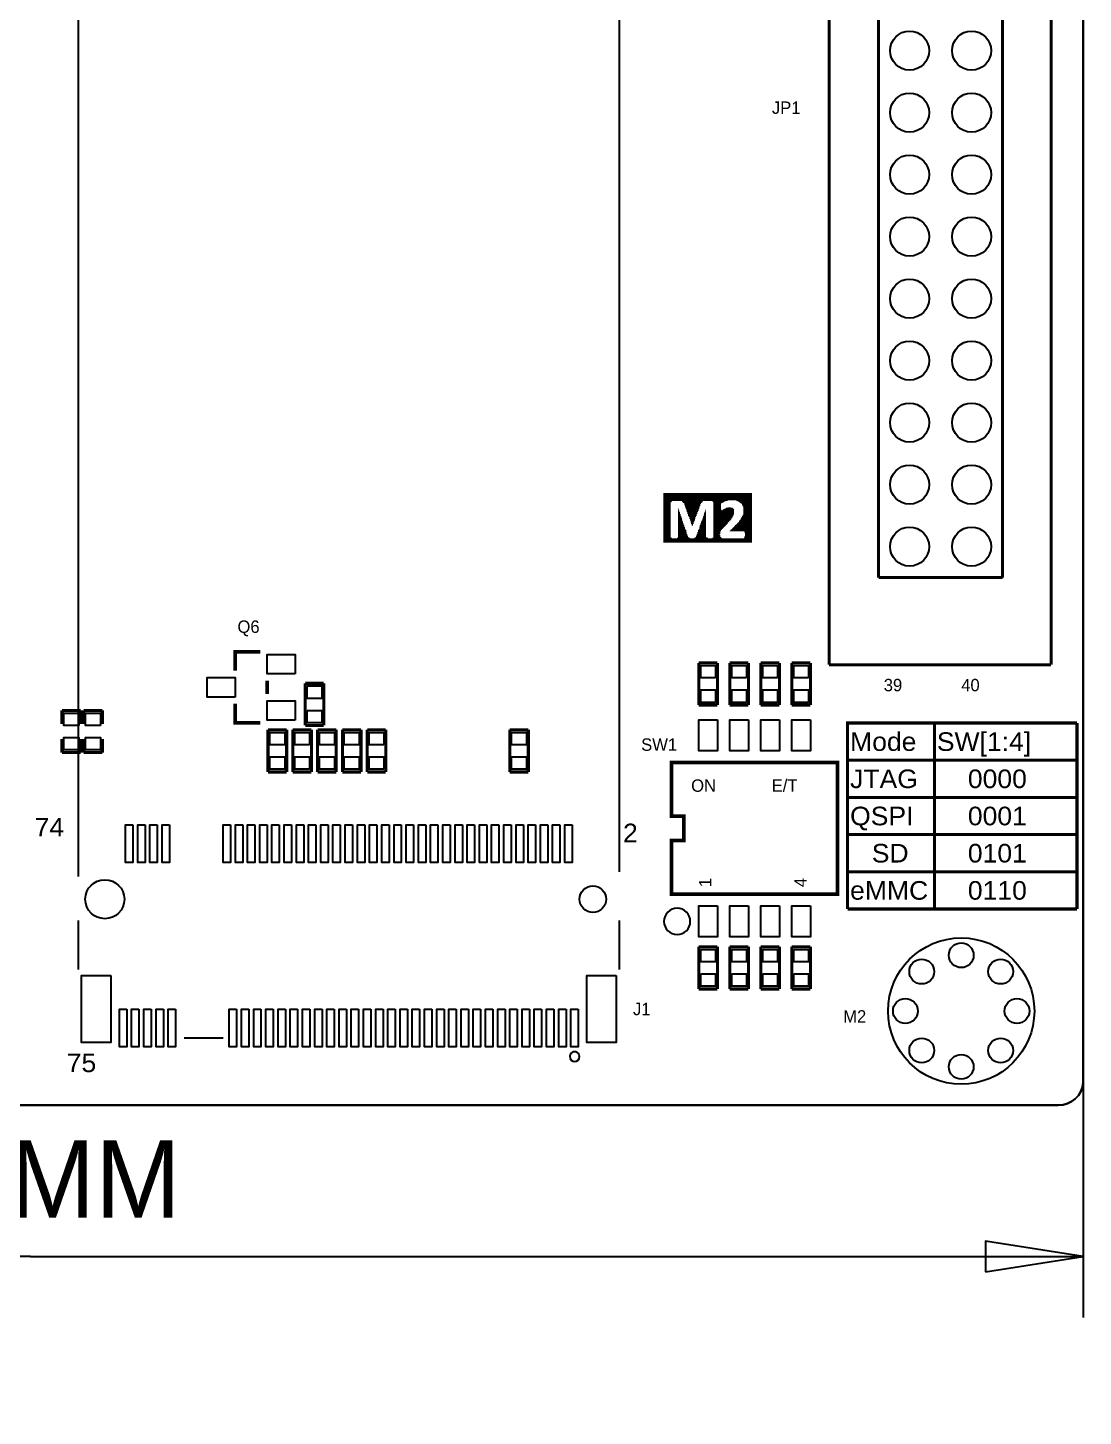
# Model space of a CAD drawing. Extents: x -41 to 160, y -9 to 129.
# Drawn here: x 116.9 to 160.2, y -9.4 to 47.5 of the extents above; entities that cross this region are included whole.
import ezdxf
from ezdxf.enums import TextEntityAlignment as Align

# ---------------------------------------------------------------- set-up
doc = ezdxf.new("R2010")
doc.units = 0
for name, color, linetype in [('BG_DIMENSION', 7, 'CONTINUOUS'), ('BG_OUTLINE', 7, 'CONTINUOUS'), ('BG_SILKSCREEN_TOP', 7, 'CONTINUOUS'), ('MA_PEN3', 7, 'CONTINUOUS'), ('PG_SILKSCREEN_TOP', 2, 'CONTINUOUS'), ('PIN_TOP', 1, 'CONTINUOUS'), ('RD_SILKSCREEN_TOP', 40, 'CONTINUOUS')]:
    doc.layers.add(name, color=color, linetype=linetype)

msp = doc.modelspace()

# ---------------------------------------------------------------- linework, layer by layer
at = {"layer": 'BG_DIMENSION'}
for points in [[(160.149845, 55.052138), (160.149845, -5.304155)], [(156.149853, -3.429152), (160.149845, -2.80416), (156.149853, -2.179168), (156.149853, -3.429152)], [(117.01526, -2.80416), (71.799933, -2.80416)], [(117.01526, -2.80416), (160.149845, -2.80416)]]:
    msp.add_lwpolyline(points, dxfattribs=at)
at = {"layer": 'BG_OUTLINE'}
for points in [[(-6.475933, 111.800081), (159.221475, 111.800081, -0.401142), (160.149769, 110.776055), (160.149896, 4.328211, -0.401142), (159.125869, 3.399917), (71.799933, 3.399917), (71.799933, -8.841105), (71.290942, -9.350096), (51.100101, -9.350096)], [(159.125869, 3.399917, 0.401142), (160.149896, 4.328211)]]:
    msp.add_lwpolyline(points, format="xyb", dxfattribs=at)
for points in [[(160.149896, 4.328211), (160.149769, 110.776055)], [(71.799933, 3.399917), (159.125869, 3.399917)]]:
    msp.add_lwpolyline(points, dxfattribs=at)
at = {"layer": 'BG_SILKSCREEN_TOP', "const_width": 0.127}
for points in [[(159.893, 19.05), (150.495, 19.05), (150.495, 11.43)], [(154.051, 19.05), (154.051, 11.43)], [(159.893, 11.43), (159.893, 19.05)], [(150.495, 17.526), (159.893, 17.526)], [(150.495, 16.002), (159.893, 16.002)], [(150.495, 14.478), (159.893, 14.478)], [(150.495, 12.954), (159.893, 12.954)], [(150.495, 11.43), (159.893, 11.43)]]:
    msp.add_lwpolyline(points, dxfattribs=at)
at = {"layer": 'MA_PEN3', "const_width": 0.0254}
for points in [[(142.94104, 28.46324), (146.57324, 28.46324)], [(142.94104, 28.43784), (146.57324, 28.43784)], [(142.94104, 28.41244), (146.57324, 28.41244)], [(142.94104, 28.38704), (146.57324, 28.38704)], [(142.94104, 28.36164), (146.57324, 28.36164)], [(142.94104, 28.33624), (146.57324, 28.33624)], [(142.94104, 28.31084), (146.57324, 28.31084)], [(142.94104, 28.28544), (146.57324, 28.28544)], [(142.94104, 28.26004), (146.57324, 28.26004)], [(142.94104, 28.23464), (146.57324, 28.23464)], [(142.94104, 28.20924), (146.57324, 28.20924)], [(142.94104, 28.18384), (146.57324, 28.18384)], [(142.94104, 28.15844), (145.58264, 28.15844)], [(142.94104, 28.13304), (143.29664, 28.13304)], [(142.94104, 28.10764), (143.27124, 28.10764)], [(142.94104, 28.08224), (143.24584, 28.08224)], [(142.94104, 28.05684), (143.24584, 28.05684)], [(142.94104, 28.03144), (143.24584, 28.03144)], [(142.94104, 28.00604), (143.24584, 28.00604)], [(142.94104, 27.98064), (143.24584, 27.98064)], [(142.94104, 27.95524), (143.24584, 27.95524)], [(142.94104, 27.92984), (143.24584, 27.92984)], [(142.94104, 27.90444), (143.24584, 27.90444)], [(142.94104, 27.87904), (143.24584, 27.87904)], [(143.70304, 28.13304), (144.56664, 28.13304)], [(143.72844, 28.10764), (144.54124, 28.10764)], [(143.75384, 28.08224), (144.51584, 28.08224)], [(143.77924, 28.05684), (144.49044, 28.05684)], [(143.80464, 28.03144), (144.49044, 28.03144)], [(143.80464, 28.00604), (144.46504, 28.00604)], [(143.80464, 27.98064), (144.46504, 27.98064)], [(143.83004, 27.95524), (144.46504, 27.95524)], [(143.83004, 27.92984), (144.43964, 27.92984)], [(143.83004, 27.90444), (144.43964, 27.90444)], [(143.85544, 27.87904), (144.41424, 27.87904)], [(144.94764, 28.13304), (145.48104, 28.13304)], [(144.97304, 28.10764), (145.43024, 28.10764)], [(144.99844, 28.08224), (145.37944, 28.08224)], [(144.99844, 28.05684), (145.32864, 28.05684)], [(144.99844, 28.03144), (145.30324, 28.03144)], [(144.99844, 28.00604), (145.30324, 28.00604)], [(144.99844, 27.98064), (145.30324, 27.98064)], [(144.99844, 27.95524), (145.30324, 27.95524)], [(144.99844, 27.92984), (145.30324, 27.92984)], [(144.99844, 27.90444), (145.30324, 27.90444)], [(144.99844, 27.87904), (145.30324, 27.87904)], [(145.58264, 27.87904), (145.70964, 27.87904)], [(145.93824, 28.15844), (146.57324, 28.15844)], [(145.98904, 28.13304), (146.57324, 28.13304)], [(146.03984, 28.10764), (146.57324, 28.10764)], [(146.09064, 28.08224), (146.57324, 28.08224)], [(146.11604, 28.05684), (146.57324, 28.05684)], [(146.14144, 28.03144), (146.57324, 28.03144)], [(146.16684, 28.00604), (146.57324, 28.00604)], [(146.16684, 27.98064), (146.57324, 27.98064)], [(146.19224, 27.95524), (146.57324, 27.95524)], [(146.19224, 27.92984), (146.57324, 27.92984)], [(146.21764, 27.90444), (146.57324, 27.90444)], [(146.21764, 27.87904), (146.57324, 27.87904)], [(142.94104, 27.85364), (143.24584, 27.85364)], [(142.94104, 27.82824), (143.24584, 27.82824)], [(142.94104, 27.80284), (143.24584, 27.80284)], [(142.94104, 27.77744), (143.24584, 27.77744)], [(142.94104, 27.75204), (143.24584, 27.75204)], [(142.94104, 27.72664), (143.24584, 27.72664)], [(142.94104, 27.70124), (143.24584, 27.70124)], [(142.94104, 27.67584), (143.24584, 27.67584)], [(142.94104, 27.65044), (143.24584, 27.65044)], [(142.94104, 27.62504), (143.24584, 27.62504)], [(142.94104, 27.59964), (143.24584, 27.59964)], [(142.94104, 27.57424), (143.24584, 27.57424)], [(142.94104, 27.54884), (143.24584, 27.54884)], [(142.94104, 27.52344), (143.24584, 27.52344)], [(142.94104, 27.49804), (143.24584, 27.49804)], [(142.94104, 27.47264), (143.24584, 27.47264)], [(142.94104, 27.44724), (143.24584, 27.44724)], [(142.94104, 27.42184), (143.24584, 27.42184)], [(142.94104, 27.39644), (143.24584, 27.39644)], [(142.94104, 27.37104), (143.24584, 27.37104)], [(142.94104, 27.34564), (143.24584, 27.34564)], [(142.94104, 27.32024), (143.24584, 27.32024)], [(142.94104, 27.29484), (143.24584, 27.29484)], [(143.55064, 27.82824), (143.57604, 27.82824)], [(143.55064, 27.80284), (143.57604, 27.80284)], [(143.55064, 27.77744), (143.57604, 27.77744)], [(143.55064, 27.75204), (143.60144, 27.75204)], [(143.55064, 27.72664), (143.60144, 27.72664)], [(143.55064, 27.70124), (143.60144, 27.70124)], [(143.55064, 27.67584), (143.62684, 27.67584)], [(143.55064, 27.65044), (143.62684, 27.65044)], [(143.55064, 27.62504), (143.62684, 27.62504)], [(143.55064, 27.59964), (143.65224, 27.59964)], [(143.55064, 27.57424), (143.65224, 27.57424)], [(143.55064, 27.54884), (143.65224, 27.54884)], [(143.55064, 27.52344), (143.67764, 27.52344)], [(143.55064, 27.49804), (143.67764, 27.49804)], [(143.55064, 27.47264), (143.67764, 27.47264)], [(143.55064, 27.44724), (143.70304, 27.44724)], [(143.55064, 27.42184), (143.70304, 27.42184)], [(143.55064, 27.39644), (143.70304, 27.39644)], [(143.55064, 27.37104), (143.72844, 27.37104)], [(143.55064, 27.34564), (143.72844, 27.34564)], [(143.55064, 27.32024), (143.72844, 27.32024)], [(143.55064, 27.29484), (143.75384, 27.29484)], [(143.85544, 27.85364), (144.41424, 27.85364)], [(143.85544, 27.82824), (144.41424, 27.82824)], [(143.88084, 27.80284), (144.38884, 27.80284)], [(143.88084, 27.77744), (144.38884, 27.77744)], [(143.90624, 27.75204), (144.38884, 27.75204)], [(143.90624, 27.72664), (144.36344, 27.72664)], [(143.90624, 27.70124), (144.36344, 27.70124)], [(143.93164, 27.67584), (144.33804, 27.67584)], [(143.93164, 27.65044), (144.33804, 27.65044)], [(143.93164, 27.62504), (144.33804, 27.62504)], [(143.95704, 27.59964), (144.31264, 27.59964)], [(143.95704, 27.57424), (144.31264, 27.57424)], [(143.95704, 27.54884), (144.31264, 27.54884)], [(143.98244, 27.52344), (144.28724, 27.52344)], [(143.98244, 27.49804), (144.28724, 27.49804)], [(144.00784, 27.47264), (144.26184, 27.47264)], [(144.00784, 27.44724), (144.26184, 27.44724)], [(144.00784, 27.42184), (144.26184, 27.42184)], [(144.03324, 27.39644), (144.23644, 27.39644)], [(144.03324, 27.37104), (144.23644, 27.37104)], [(144.03324, 27.34564), (144.23644, 27.34564)], [(144.05864, 27.32024), (144.21104, 27.32024)], [(144.05864, 27.29484), (144.21104, 27.29484)], [(144.49044, 27.29484), (144.69364, 27.29484)], [(144.51584, 27.34564), (144.69364, 27.34564)], [(144.51584, 27.32024), (144.69364, 27.32024)], [(144.54124, 27.42184), (144.69364, 27.42184)], [(144.54124, 27.39644), (144.69364, 27.39644)], [(144.54124, 27.37104), (144.69364, 27.37104)], [(144.56664, 27.49804), (144.69364, 27.49804)], [(144.56664, 27.47264), (144.69364, 27.47264)], [(144.56664, 27.44724), (144.69364, 27.44724)], [(144.59204, 27.57424), (144.69364, 27.57424)], [(144.59204, 27.54884), (144.69364, 27.54884)], [(144.59204, 27.52344), (144.69364, 27.52344)], [(144.61744, 27.65044), (144.69364, 27.65044)], [(144.61744, 27.62504), (144.69364, 27.62504)], [(144.61744, 27.59964), (144.69364, 27.59964)], [(144.64284, 27.70124), (144.69364, 27.70124)], [(144.64284, 27.67584), (144.69364, 27.67584)], [(144.66824, 27.77744), (144.69364, 27.77744)], [(144.66824, 27.75204), (144.69364, 27.75204)], [(144.66824, 27.72664), (144.69364, 27.72664)], [(144.99844, 27.85364), (145.30324, 27.85364)], [(144.99844, 27.82824), (145.30324, 27.82824)], [(144.99844, 27.80284), (145.30324, 27.80284)], [(144.99844, 27.77744), (145.32864, 27.77744)], [(144.99844, 27.75204), (145.83664, 27.75204)], [(144.99844, 27.72664), (145.83664, 27.72664)], [(144.99844, 27.70124), (145.83664, 27.70124)], [(144.99844, 27.67584), (145.83664, 27.67584)], [(144.99844, 27.65044), (145.83664, 27.65044)], [(144.99844, 27.62504), (145.83664, 27.62504)], [(144.99844, 27.59964), (145.83664, 27.59964)], [(144.99844, 27.57424), (145.81124, 27.57424)], [(144.99844, 27.54884), (145.81124, 27.54884)], [(144.99844, 27.52344), (145.81124, 27.52344)], [(144.99844, 27.49804), (145.78584, 27.49804)], [(144.99844, 27.47264), (145.78584, 27.47264)], [(144.99844, 27.44724), (145.76044, 27.44724)], [(144.99844, 27.42184), (145.73504, 27.42184)], [(144.99844, 27.39644), (145.73504, 27.39644)], [(144.99844, 27.37104), (145.70964, 27.37104)], [(144.99844, 27.34564), (145.68424, 27.34564)], [(144.99844, 27.32024), (145.65884, 27.32024)], [(144.99844, 27.29484), (145.63344, 27.29484)], [(145.37944, 27.77744), (145.83664, 27.77744)], [(145.40484, 27.80284), (145.83664, 27.80284)], [(145.45564, 27.82824), (145.81124, 27.82824)], [(145.50644, 27.85364), (145.78584, 27.85364)], [(146.03984, 27.32024), (146.57324, 27.32024)], [(146.03984, 27.29484), (146.57324, 27.29484)], [(146.06524, 27.34564), (146.57324, 27.34564)], [(146.09064, 27.37104), (146.57324, 27.37104)], [(146.11604, 27.42184), (146.57324, 27.42184)], [(146.11604, 27.39644), (146.57324, 27.39644)], [(146.14144, 27.47264), (146.57324, 27.47264)], [(146.14144, 27.44724), (146.57324, 27.44724)], [(146.16684, 27.52344), (146.57324, 27.52344)], [(146.16684, 27.49804), (146.57324, 27.49804)], [(146.19224, 27.57424), (146.57324, 27.57424)], [(146.19224, 27.54884), (146.57324, 27.54884)], [(146.21764, 27.85364), (146.57324, 27.85364)], [(146.21764, 27.82824), (146.57324, 27.82824)], [(146.21764, 27.80284), (146.57324, 27.80284)], [(146.21764, 27.77744), (146.57324, 27.77744)], [(146.21764, 27.75204), (146.57324, 27.75204)], [(146.21764, 27.72664), (146.57324, 27.72664)], [(146.21764, 27.70124), (146.57324, 27.70124)], [(146.21764, 27.67584), (146.57324, 27.67584)], [(146.21764, 27.65044), (146.57324, 27.65044)], [(146.21764, 27.62504), (146.57324, 27.62504)], [(146.21764, 27.59964), (146.57324, 27.59964)], [(142.94104, 27.26944), (143.24584, 27.26944)], [(142.94104, 27.24404), (143.24584, 27.24404)], [(142.94104, 27.21864), (143.24584, 27.21864)], [(142.94104, 27.19324), (143.24584, 27.19324)], [(142.94104, 27.16784), (143.24584, 27.16784)], [(142.94104, 27.14244), (143.24584, 27.14244)], [(142.94104, 27.11704), (143.24584, 27.11704)], [(142.94104, 27.09164), (143.24584, 27.09164)], [(142.94104, 27.06624), (143.24584, 27.06624)], [(142.94104, 27.04084), (143.24584, 27.04084)], [(142.94104, 27.01544), (143.24584, 27.01544)], [(142.94104, 26.99004), (143.24584, 26.99004)], [(142.94104, 26.96464), (143.24584, 26.96464)], [(142.94104, 26.93924), (143.24584, 26.93924)], [(142.94104, 26.91384), (143.24584, 26.91384)], [(142.94104, 26.88844), (143.24584, 26.88844)], [(142.94104, 26.86304), (143.24584, 26.86304)], [(142.94104, 26.83764), (143.24584, 26.83764)], [(142.94104, 26.81224), (143.24584, 26.81224)], [(142.94104, 26.78684), (143.24584, 26.78684)], [(142.94104, 26.76144), (143.24584, 26.76144)], [(142.94104, 26.73604), (143.24584, 26.73604)], [(143.55064, 27.26944), (143.75384, 27.26944)], [(143.55064, 27.24404), (143.75384, 27.24404)], [(143.55064, 27.21864), (143.77924, 27.21864)], [(143.55064, 27.19324), (143.77924, 27.19324)], [(143.55064, 27.16784), (143.77924, 27.16784)], [(143.55064, 27.14244), (143.80464, 27.14244)], [(143.55064, 27.11704), (143.80464, 27.11704)], [(143.55064, 27.09164), (143.80464, 27.09164)], [(143.55064, 27.06624), (143.83004, 27.06624)], [(143.55064, 27.04084), (143.83004, 27.04084)], [(143.55064, 27.01544), (143.83004, 27.01544)], [(143.55064, 26.99004), (143.85544, 26.99004)], [(143.55064, 26.96464), (143.85544, 26.96464)], [(143.55064, 26.93924), (143.88084, 26.93924)], [(143.55064, 26.91384), (143.88084, 26.91384)], [(143.55064, 26.88844), (143.88084, 26.88844)], [(143.55064, 26.86304), (143.90624, 26.86304)], [(143.55064, 26.83764), (143.90624, 26.83764)], [(143.55064, 26.81224), (143.90624, 26.81224)], [(143.55064, 26.78684), (143.93164, 26.78684)], [(143.55064, 26.76144), (143.93164, 26.76144)], [(143.55064, 26.73604), (143.93164, 26.73604)], [(144.05864, 27.26944), (144.18564, 27.26944)], [(144.08404, 27.24404), (144.18564, 27.24404)], [(144.08404, 27.21864), (144.18564, 27.21864)], [(144.10944, 27.19324), (144.16024, 27.19324)], [(144.10944, 27.16784), (144.16024, 27.16784)], [(144.10944, 27.14244), (144.16024, 27.14244)], [(144.31264, 26.78684), (144.69364, 26.78684)], [(144.31264, 26.76144), (144.69364, 26.76144)], [(144.31264, 26.73604), (144.69364, 26.73604)], [(144.33804, 26.86304), (144.69364, 26.86304)], [(144.33804, 26.83764), (144.69364, 26.83764)], [(144.33804, 26.81224), (144.69364, 26.81224)], [(144.36344, 26.93924), (144.69364, 26.93924)], [(144.36344, 26.91384), (144.69364, 26.91384)], [(144.36344, 26.88844), (144.69364, 26.88844)], [(144.38884, 26.99004), (144.69364, 26.99004)], [(144.38884, 26.96464), (144.69364, 26.96464)], [(144.41424, 27.06624), (144.69364, 27.06624)], [(144.41424, 27.04084), (144.69364, 27.04084)], [(144.41424, 27.01544), (144.69364, 27.01544)], [(144.43964, 27.14244), (144.69364, 27.14244)], [(144.43964, 27.11704), (144.69364, 27.11704)], [(144.43964, 27.09164), (144.69364, 27.09164)], [(144.46504, 27.21864), (144.69364, 27.21864)], [(144.46504, 27.19324), (144.69364, 27.19324)], [(144.46504, 27.16784), (144.69364, 27.16784)], [(144.49044, 27.26944), (144.69364, 27.26944)], [(144.49044, 27.24404), (144.69364, 27.24404)], [(144.99844, 27.26944), (145.60804, 27.26944)], [(144.99844, 27.24404), (145.58264, 27.24404)], [(144.99844, 27.21864), (145.58264, 27.21864)], [(144.99844, 27.19324), (145.55724, 27.19324)], [(144.99844, 27.16784), (145.53184, 27.16784)], [(144.99844, 27.14244), (145.50644, 27.14244)], [(144.99844, 27.11704), (145.48104, 27.11704)], [(144.99844, 27.09164), (145.45564, 27.09164)], [(144.99844, 27.06624), (145.43024, 27.06624)], [(144.99844, 27.04084), (145.40484, 27.04084)], [(144.99844, 27.01544), (145.37944, 27.01544)], [(144.99844, 26.99004), (145.35404, 26.99004)], [(144.99844, 26.96464), (145.32864, 26.96464)], [(144.99844, 26.93924), (145.30324, 26.93924)], [(144.99844, 26.91384), (145.30324, 26.91384)], [(144.99844, 26.88844), (145.27784, 26.88844)], [(144.99844, 26.86304), (145.27784, 26.86304)], [(144.99844, 26.83764), (145.27784, 26.83764)], [(144.99844, 26.81224), (145.27784, 26.81224)], [(144.99844, 26.78684), (145.25244, 26.78684)], [(144.99844, 26.76144), (145.25244, 26.76144)], [(144.99844, 26.73604), (145.27784, 26.73604)], [(145.65884, 26.91384), (146.57324, 26.91384)], [(145.68424, 26.93924), (146.57324, 26.93924)], [(145.70964, 26.96464), (146.57324, 26.96464)], [(145.73504, 26.99004), (146.57324, 26.99004)], [(145.76044, 27.01544), (146.57324, 27.01544)], [(145.78584, 27.04084), (146.57324, 27.04084)], [(145.81124, 27.06624), (146.57324, 27.06624)], [(145.83664, 27.09164), (146.57324, 27.09164)], [(145.86204, 27.11704), (146.57324, 27.11704)], [(145.88744, 27.14244), (146.57324, 27.14244)], [(145.91284, 27.16784), (146.57324, 27.16784)], [(145.93824, 27.19324), (146.57324, 27.19324)], [(145.96364, 27.21864), (146.57324, 27.21864)], [(145.98904, 27.24404), (146.57324, 27.24404)], [(146.01444, 27.26944), (146.57324, 27.26944)], [(146.26844, 26.88844), (146.57324, 26.88844)], [(146.26844, 26.86304), (146.57324, 26.86304)], [(146.29384, 26.83764), (146.57324, 26.83764)], [(146.29384, 26.81224), (146.57324, 26.81224)], [(146.29384, 26.78684), (146.57324, 26.78684)], [(146.29384, 26.76144), (146.57324, 26.76144)], [(146.29384, 26.73604), (146.57324, 26.73604)], [(142.94104, 26.71064), (143.24584, 26.71064)], [(142.94104, 26.68524), (143.24584, 26.68524)], [(142.94104, 26.65984), (143.24584, 26.65984)], [(142.94104, 26.63444), (143.29664, 26.63444)], [(142.94104, 26.60904), (146.57324, 26.60904)], [(142.94104, 26.58364), (146.57324, 26.58364)], [(142.94104, 26.55824), (146.57324, 26.55824)], [(142.94104, 26.53284), (146.57324, 26.53284)], [(142.94104, 26.50744), (146.57324, 26.50744)], [(142.94104, 26.48204), (146.57324, 26.48204)], [(142.94104, 26.45664), (146.57324, 26.45664)], [(143.49984, 26.63444), (144.03324, 26.63444)], [(143.55064, 26.71064), (143.95704, 26.71064)], [(143.55064, 26.68524), (143.95704, 26.68524)], [(143.55064, 26.65984), (143.98244, 26.65984)], [(144.21104, 26.63444), (144.76984, 26.63444)], [(144.26184, 26.65984), (144.71904, 26.65984)], [(144.28724, 26.71064), (144.69364, 26.71064)], [(144.28724, 26.68524), (144.69364, 26.68524)], [(144.94764, 26.63444), (145.35404, 26.63444)], [(144.99844, 26.71064), (145.27784, 26.71064)], [(144.99844, 26.68524), (145.27784, 26.68524)], [(144.99844, 26.65984), (145.30324, 26.65984)], [(146.24304, 26.63444), (146.57324, 26.63444)], [(146.26844, 26.68524), (146.57324, 26.68524)], [(146.26844, 26.65984), (146.57324, 26.65984)], [(146.29384, 26.71064), (146.57324, 26.71064)]]:
    msp.add_lwpolyline(points, dxfattribs=at)
at = {"layer": 'PG_SILKSCREEN_TOP'}
for points in [[(118.983252, 12.756667), (118.983252, 90.231671), (126.209552, 90.231671)], [(133.908063, 90.231671), (141.133068, 90.231671), (141.133068, 12.956769)], [(118.983252, 8.956777), (118.983252, 10.956773)], [(141.133068, 10.956773), (141.133068, 8.956777)], [(124.908056, 6.131585), (123.308161, 6.131585)]]:
    msp.add_lwpolyline(points, dxfattribs=at)
for points, const_width in [([(158.834988, 21.436203), (158.834988, 79.236189)], 0.127), ([(151.764898, 25.006198), (151.764898, 75.806198)], 0.127), ([(156.844898, 75.806198), (156.844898, 25.006198)], 0.127), ([(149.734905, 48.234194), (149.734905, 21.436203)], 0.127), ([(156.844898, 25.006198), (151.764898, 25.006198)], 0.127), ([(125.404397, 21.187893), (125.404397, 21.963101), (126.429313, 21.963101)], 0.150089), ([(144.399, 21.5138), (144.399, 19.7866)], 0.127), ([(145.161, 21.5138), (144.399, 21.5138)], 0.127), ([(145.161, 19.7866), (145.161, 21.5138)], 0.127), ([(145.669, 21.5138), (145.669, 19.7866)], 0.127), ([(146.431, 21.5138), (145.669, 21.5138)], 0.127), ([(146.431, 19.7866), (146.431, 21.5138)], 0.127), ([(146.939, 21.5138), (146.939, 19.7866)], 0.127), ([(147.701, 21.5138), (146.939, 21.5138)], 0.127), ([(147.701, 19.7866), (147.701, 21.5138)], 0.127), ([(148.209, 21.5138), (148.209, 19.7866)], 0.127), ([(148.971, 21.5138), (148.209, 21.5138)], 0.127), ([(148.971, 19.7866), (148.971, 21.5138)], 0.127), ([(149.734905, 21.436203), (158.834988, 21.436203)], 0.127), ([(126.70442, 20.237882), (126.70442, 20.788097)], 0.150089), ([(128.27, 20.6756), (128.27, 18.9484)], 0.127), ([(129.032, 20.6756), (128.27, 20.6756)], 0.127), ([(129.032, 18.9484), (129.032, 20.6756)], 0.127), ([(126.429313, 19.062878), (125.404397, 19.062878), (125.404397, 19.838086)], 0.150089), ([(118.30558, 19.56562), (118.30558, 19.00682)], 0.127), ([(119.06758, 19.56562), (118.30558, 19.56562)], 0.127), ([(119.06758, 19.00682), (119.06758, 19.56562)], 0.127), ([(119.19458, 19.56562), (119.19458, 19.00682)], 0.127), ([(119.95658, 19.56562), (119.19458, 19.56562)], 0.127), ([(119.95658, 19.00682), (119.95658, 19.56562)], 0.127), ([(144.399, 19.7866), (145.161, 19.7866)], 0.127), ([(145.669, 19.7866), (146.431, 19.7866)], 0.127), ([(146.939, 19.7866), (147.701, 19.7866)], 0.127), ([(148.209, 19.7866), (148.971, 19.7866)], 0.127), ([(126.746, 18.7706), (126.746, 17.0434)], 0.127), ([(127.508, 18.7706), (126.746, 18.7706)], 0.127), ([(127.508, 17.0434), (127.508, 18.7706)], 0.127), ([(127.762, 18.7706), (127.762, 17.0434)], 0.127), ([(128.524, 18.7706), (127.762, 18.7706)], 0.127), ([(128.27, 18.9484), (129.032, 18.9484)], 0.127), ([(128.524, 17.0434), (128.524, 18.7706)], 0.127), ([(128.778, 18.7706), (128.778, 17.0434)], 0.127), ([(129.54, 18.7706), (128.778, 18.7706)], 0.127), ([(129.54, 17.0434), (129.54, 18.7706)], 0.127), ([(129.794, 18.7706), (129.794, 17.0434)], 0.127), ([(130.556, 18.7706), (129.794, 18.7706)], 0.127), ([(130.556, 17.0434), (130.556, 18.7706)], 0.127), ([(130.81, 18.7706), (130.81, 17.0434)], 0.127), ([(131.572, 18.7706), (130.81, 18.7706)], 0.127), ([(131.572, 17.0434), (131.572, 18.7706)], 0.127), ([(136.652, 18.7706), (136.652, 17.0434)], 0.127), ([(137.414, 18.7706), (136.652, 18.7706)], 0.127), ([(137.414, 17.0434), (137.414, 18.7706)], 0.127), ([(118.30558, 18.39722), (118.30558, 17.83842)], 0.127), ([(119.06758, 17.83842), (119.06758, 18.39722)], 0.127), ([(119.19458, 18.39722), (119.19458, 17.83842)], 0.127), ([(119.95658, 17.83842), (119.95658, 18.39722)], 0.127), ([(118.30558, 17.83842), (119.06758, 17.83842)], 0.127), ([(119.19458, 17.83842), (119.95658, 17.83842)], 0.127), ([(126.746, 17.0434), (127.508, 17.0434)], 0.127), ([(127.762, 17.0434), (128.524, 17.0434)], 0.127), ([(128.778, 17.0434), (129.54, 17.0434)], 0.127), ([(129.794, 17.0434), (130.556, 17.0434)], 0.127), ([(130.81, 17.0434), (131.572, 17.0434)], 0.127), ([(136.652, 17.0434), (137.414, 17.0434)], 0.127), ([(150.084993, 12.032005), (150.084993, 17.431995), (143.285007, 17.431995), (143.285007, 15.231999), (143.785006, 15.231999), (143.785006, 14.232001), (143.285007, 14.232001), (143.285007, 12.032005), (150.084993, 12.032005)], 0.150012), ([(144.399, 9.8806), (144.399, 8.1534)], 0.127), ([(145.161, 9.8806), (144.399, 9.8806)], 0.127), ([(145.161, 8.1534), (145.161, 9.8806)], 0.127), ([(145.669, 9.8806), (145.669, 8.1534)], 0.127), ([(146.431, 9.8806), (145.669, 9.8806)], 0.127), ([(146.431, 8.1534), (146.431, 9.8806)], 0.127), ([(146.939, 9.8806), (146.939, 8.1534)], 0.127), ([(147.701, 9.8806), (146.939, 9.8806)], 0.127), ([(147.701, 8.1534), (147.701, 9.8806)], 0.127), ([(148.209, 9.8806), (148.209, 8.1534)], 0.127), ([(148.971, 9.8806), (148.209, 9.8806)], 0.127), ([(148.971, 8.1534), (148.971, 9.8806)], 0.127), ([(144.399, 8.1534), (145.161, 8.1534)], 0.127), ([(145.669, 8.1534), (146.431, 8.1534)], 0.127), ([(146.939, 8.1534), (147.701, 8.1534)], 0.127), ([(148.209, 8.1534), (148.971, 8.1534)], 0.127)]:
    msp.add_lwpolyline(points, dxfattribs=dict(at, const_width=const_width))
msp.add_lwpolyline([(144.048988, 10.922, 1), (142.971004, 10.921978, 1)], format="xyb", close=True, dxfattribs=at)
msp.add_lwpolyline([(139.508154, 5.381676, 1.000011), (139.108155, 5.381676, 0.999989), (139.508154, 5.381676)], format="xyb", dxfattribs=at)
at = {"layer": 'PIN_TOP'}
for points in [[(127.854405, 21.063001), (126.704395, 21.063001), (126.704395, 21.862999), (127.854405, 21.862999)], [(145.0848, 20.896301), (144.4752, 20.896301), (144.4752, 21.404301), (145.0848, 21.404301)], [(146.3548, 20.896301), (145.7452, 20.896301), (145.7452, 21.404301), (146.3548, 21.404301)], [(147.6248, 20.896301), (147.0152, 20.896301), (147.0152, 21.404301), (147.6248, 21.404301)], [(148.8948, 20.896301), (148.2852, 20.896301), (148.2852, 21.404301), (148.8948, 21.404301)], [(125.404423, 20.11299), (124.254412, 20.11299), (124.254412, 20.912988), (125.404423, 20.912988)], [(128.3462, 20.566101), (128.9558, 20.566101), (128.9558, 20.058101), (128.3462, 20.058101)], [(127.854405, 19.162979), (126.704395, 19.162979), (126.704395, 19.962978), (127.854405, 19.962978)], [(145.0848, 19.896099), (144.4752, 19.896099), (144.4752, 20.404099), (145.0848, 20.404099)], [(146.3548, 19.896099), (145.7452, 19.896099), (145.7452, 20.404099), (146.3548, 20.404099)], [(147.6248, 19.896099), (147.0152, 19.896099), (147.0152, 20.404099), (147.6248, 20.404099)], [(148.8948, 19.896099), (148.2852, 19.896099), (148.2852, 20.404099), (148.8948, 20.404099)], [(118.99138, 18.948121), (118.38178, 18.948121), (118.38178, 19.456121), (118.99138, 19.456121)], [(119.88038, 18.948121), (119.27078, 18.948121), (119.27078, 19.456121), (119.88038, 19.456121)], [(128.3462, 19.565899), (128.9558, 19.565899), (128.9558, 19.057899), (128.3462, 19.057899)], [(145.161, 19.177), (145.161, 17.907), (144.399, 17.907), (144.399, 19.177)], [(146.431, 19.177), (146.431, 17.907), (145.669, 17.907), (145.669, 19.177)], [(147.701, 19.177), (147.701, 17.907), (146.939, 17.907), (146.939, 19.177)], [(148.971, 19.177), (148.971, 17.907), (148.209, 17.907), (148.209, 19.177)], [(118.99138, 17.947919), (118.38178, 17.947919), (118.38178, 18.455919), (118.99138, 18.455919)], [(119.88038, 17.947919), (119.27078, 17.947919), (119.27078, 18.455919), (119.88038, 18.455919)], [(127.4318, 18.153101), (126.8222, 18.153101), (126.8222, 18.661101), (127.4318, 18.661101)], [(128.4478, 18.153101), (127.8382, 18.153101), (127.8382, 18.661101), (128.4478, 18.661101)], [(129.4638, 18.153101), (128.8542, 18.153101), (128.8542, 18.661101), (129.4638, 18.661101)], [(130.4798, 18.153101), (129.8702, 18.153101), (129.8702, 18.661101), (130.4798, 18.661101)], [(131.4958, 18.153101), (130.8862, 18.153101), (130.8862, 18.661101), (131.4958, 18.661101)], [(137.3378, 18.153101), (136.7282, 18.153101), (136.7282, 18.661101), (137.3378, 18.661101)], [(127.4318, 17.152899), (126.8222, 17.152899), (126.8222, 17.660899), (127.4318, 17.660899)], [(128.4478, 17.152899), (127.8382, 17.152899), (127.8382, 17.660899), (128.4478, 17.660899)], [(129.4638, 17.152899), (128.8542, 17.152899), (128.8542, 17.660899), (129.4638, 17.660899)], [(130.4798, 17.152899), (129.8702, 17.152899), (129.8702, 17.660899), (130.4798, 17.660899)], [(131.4958, 17.152899), (130.8862, 17.152899), (130.8862, 17.660899), (131.4958, 17.660899)], [(137.3378, 17.152899), (136.7282, 17.152899), (136.7282, 17.660899), (137.3378, 17.660899)], [(121.208152, 14.881631), (121.208152, 13.331723), (120.908153, 13.331723), (120.908153, 14.881631)], [(121.70805, 14.881631), (121.70805, 13.331723), (121.40805, 13.331723), (121.40805, 14.881631)], [(122.20815, 14.881631), (122.20815, 13.331723), (121.908151, 13.331723), (121.908151, 14.881631)], [(122.708048, 14.881631), (122.708048, 13.331723), (122.408048, 13.331723), (122.408048, 14.881631)], [(125.20817, 14.881631), (125.20817, 13.331723), (124.90817, 13.331723), (124.90817, 14.881631)], [(125.708067, 14.881631), (125.708067, 13.331723), (125.408068, 13.331723), (125.408068, 14.881631)], [(126.208168, 14.881631), (126.208168, 13.331723), (125.908168, 13.331723), (125.908168, 14.881631)], [(126.708065, 14.881631), (126.708065, 13.331723), (126.408066, 13.331723), (126.408066, 14.881631)], [(127.208166, 14.881631), (127.208166, 13.331723), (126.908166, 13.331723), (126.908166, 14.881631)], [(127.708063, 14.881631), (127.708063, 13.331723), (127.408064, 13.331723), (127.408064, 14.881631)], [(128.208164, 14.881631), (128.208164, 13.331723), (127.908164, 13.331723), (127.908164, 14.881631)], [(128.708061, 14.881631), (128.708061, 13.331723), (128.408062, 13.331723), (128.408062, 14.881631)], [(129.208162, 14.881631), (129.208162, 13.331723), (128.908162, 13.331723), (128.908162, 14.881631)], [(129.708059, 14.881631), (129.708059, 13.331723), (129.40806, 13.331723), (129.40806, 14.881631)], [(130.20816, 14.881631), (130.20816, 13.331723), (129.90816, 13.331723), (129.90816, 14.881631)], [(130.70826, 14.881631), (130.70826, 13.331723), (130.408261, 13.331723), (130.408261, 14.881631)], [(131.208158, 14.881631), (131.208158, 13.331723), (130.908158, 13.331723), (130.908158, 14.881631)], [(131.708258, 14.881631), (131.708258, 13.331723), (131.408259, 13.331723), (131.408259, 14.881631)], [(132.208156, 14.881631), (132.208156, 13.331723), (131.908156, 13.331723), (131.908156, 14.881631)], [(132.708256, 14.881631), (132.708256, 13.331723), (132.408257, 13.331723), (132.408257, 14.881631)], [(133.208154, 14.881631), (133.208154, 13.331723), (132.908154, 13.331723), (132.908154, 14.881631)], [(133.708254, 14.881631), (133.708254, 13.331723), (133.408255, 13.331723), (133.408255, 14.881631)], [(134.208152, 14.881631), (134.208152, 13.331723), (133.908152, 13.331723), (133.908152, 14.881631)], [(134.708252, 14.881631), (134.708252, 13.331723), (134.408253, 13.331723), (134.408253, 14.881631)], [(135.20815, 14.881631), (135.20815, 13.331723), (134.90815, 13.331723), (134.90815, 14.881631)], [(135.70825, 14.881631), (135.70825, 13.331723), (135.408251, 13.331723), (135.408251, 14.881631)], [(136.208148, 14.881631), (136.208148, 13.331723), (135.908148, 13.331723), (135.908148, 14.881631)], [(136.708248, 14.881631), (136.708248, 13.331723), (136.408249, 13.331723), (136.408249, 14.881631)], [(137.208171, 14.881631), (137.208171, 13.331723), (136.908172, 13.331723), (136.908172, 14.881631)], [(137.708272, 14.881631), (137.708272, 13.331723), (137.408272, 13.331723), (137.408272, 14.881631)], [(138.208169, 14.881631), (138.208169, 13.331723), (137.90817, 13.331723), (137.90817, 14.881631)], [(138.70827, 14.881631), (138.70827, 13.331723), (138.40827, 13.331723), (138.40827, 14.881631)], [(139.208167, 14.881631), (139.208167, 13.331723), (138.908168, 13.331723), (138.908168, 14.881631)], [(145.161, 11.557), (145.161, 10.287), (144.399, 10.287), (144.399, 11.557)], [(146.431, 11.557), (146.431, 10.287), (145.669, 10.287), (145.669, 11.557)], [(147.701, 11.557), (147.701, 10.287), (146.939, 10.287), (146.939, 11.557)], [(148.971, 11.557), (148.971, 10.287), (148.209, 10.287), (148.209, 11.557)], [(144.4752, 9.771101), (145.0848, 9.771101), (145.0848, 9.263101), (144.4752, 9.263101)], [(145.7452, 9.771101), (146.3548, 9.771101), (146.3548, 9.263101), (145.7452, 9.263101)], [(147.0152, 9.771101), (147.6248, 9.771101), (147.6248, 9.263101), (147.0152, 9.263101)], [(148.2852, 9.771101), (148.8948, 9.771101), (148.8948, 9.263101), (148.2852, 9.263101)], [(120.308116, 8.706739), (120.308116, 5.95663), (119.10822, 5.95663), (119.10822, 8.706739)], [(141.0081, 8.706739), (141.0081, 5.95663), (139.808204, 5.95663), (139.808204, 8.706739)], [(144.4752, 8.770899), (145.0848, 8.770899), (145.0848, 8.262899), (144.4752, 8.262899)], [(145.7452, 8.770899), (146.3548, 8.770899), (146.3548, 8.262899), (145.7452, 8.262899)], [(147.0152, 8.770899), (147.6248, 8.770899), (147.6248, 8.262899), (147.0152, 8.262899)], [(148.2852, 8.770899), (148.8948, 8.770899), (148.8948, 8.262899), (148.2852, 8.262899)], [(120.958267, 7.331735), (120.958267, 5.781827), (120.658268, 5.781827), (120.658268, 7.331735)], [(121.458165, 7.331735), (121.458165, 5.781827), (121.158165, 5.781827), (121.158165, 7.331735)], [(121.958265, 7.331735), (121.958265, 5.781827), (121.658266, 5.781827), (121.658266, 7.331735)], [(122.458163, 7.331735), (122.458163, 5.781827), (122.158163, 5.781827), (122.158163, 7.331735)], [(122.958263, 7.331735), (122.958263, 5.781827), (122.658264, 5.781827), (122.658264, 7.331735)], [(125.458055, 7.331735), (125.458055, 5.781827), (125.158056, 5.781827), (125.158056, 7.331735)], [(125.958257, 7.331735), (125.958257, 5.781827), (125.658258, 5.781827), (125.658258, 7.331735)], [(126.458053, 7.331735), (126.458053, 5.781827), (126.158053, 5.781827), (126.158053, 7.331735)], [(126.958255, 7.331735), (126.958255, 5.781827), (126.658256, 5.781827), (126.658256, 7.331735)], [(127.458051, 7.331735), (127.458051, 5.781827), (127.158051, 5.781827), (127.158051, 7.331735)], [(127.958253, 7.331735), (127.958253, 5.781827), (127.658254, 5.781827), (127.658254, 7.331735)], [(128.458049, 7.331735), (128.458049, 5.781827), (128.158049, 5.781827), (128.158049, 7.331735)], [(128.958251, 7.331735), (128.958251, 5.781827), (128.658252, 5.781827), (128.658252, 7.331735)], [(129.458072, 7.331735), (129.458072, 5.781827), (129.158073, 5.781827), (129.158073, 7.331735)], [(129.958249, 7.331735), (129.958249, 5.781827), (129.65825, 5.781827), (129.65825, 7.331735)], [(130.45807, 7.331735), (130.45807, 5.781827), (130.158071, 5.781827), (130.158071, 7.331735)], [(130.958247, 7.331735), (130.958247, 5.781827), (130.658248, 5.781827), (130.658248, 7.331735)], [(131.458068, 7.331735), (131.458068, 5.781827), (131.158069, 5.781827), (131.158069, 7.331735)], [(131.958271, 7.331735), (131.958271, 5.781827), (131.658271, 5.781827), (131.658271, 7.331735)], [(132.458066, 7.331735), (132.458066, 5.781827), (132.158067, 5.781827), (132.158067, 7.331735)], [(132.958269, 7.331735), (132.958269, 5.781827), (132.658269, 5.781827), (132.658269, 7.331735)], [(133.458064, 7.331735), (133.458064, 5.781827), (133.158065, 5.781827), (133.158065, 7.331735)], [(133.958267, 7.331735), (133.958267, 5.781827), (133.658267, 5.781827), (133.658267, 7.331735)], [(134.458062, 7.331735), (134.458062, 5.781827), (134.158063, 5.781827), (134.158063, 7.331735)], [(134.958264, 7.331735), (134.958264, 5.781827), (134.658265, 5.781827), (134.658265, 7.331735)], [(135.45806, 7.331735), (135.45806, 5.781827), (135.158061, 5.781827), (135.158061, 7.331735)], [(135.958262, 7.331735), (135.958262, 5.781827), (135.658263, 5.781827), (135.658263, 7.331735)], [(136.458058, 7.331735), (136.458058, 5.781827), (136.158059, 5.781827), (136.158059, 7.331735)], [(136.958159, 7.331735), (136.958159, 5.781827), (136.65816, 5.781827), (136.65816, 7.331735)], [(137.458056, 7.331735), (137.458056, 5.781827), (137.158057, 5.781827), (137.158057, 7.331735)], [(137.958157, 7.331735), (137.958157, 5.781827), (137.658157, 5.781827), (137.658157, 7.331735)], [(138.458054, 7.331735), (138.458054, 5.781827), (138.158055, 5.781827), (138.158055, 7.331735)], [(138.958155, 7.331735), (138.958155, 5.781827), (138.658155, 5.781827), (138.658155, 7.331735)], [(139.458052, 7.331735), (139.458052, 5.781827), (139.158053, 5.781827), (139.158053, 7.331735)]]:
    msp.add_lwpolyline(points, close=True, dxfattribs=at)
for centre, radius in [((153.034898, 46.596198), 0.799948), ((155.574898, 46.596198), 0.799948), ((153.034898, 44.056198), 0.799948), ((155.574898, 44.056198), 0.799948), ((153.034898, 41.516198), 0.799948), ((155.574898, 41.516198), 0.799948), ((153.034898, 38.976198), 0.799948), ((155.574898, 38.976198), 0.799948), ((153.034898, 36.436198), 0.799948), ((155.574898, 36.436198), 0.799948), ((153.034898, 33.896198), 0.799948), ((155.574898, 33.896198), 0.799948), ((153.034898, 31.356198), 0.799948), ((155.574898, 31.356198), 0.799948), ((153.034898, 28.816198), 0.799948), ((155.574898, 28.816198), 0.799948), ((153.034898, 26.276198), 0.799948), ((155.574898, 26.276198), 0.799948), ((120.058155, 11.831574), 0.8001), ((140.058165, 11.831574), 0.5461), ((155.150007, 7.249998), 2.9972), ((155.150007, 9.535998), 0.508), ((153.5335, 8.866505), 0.508), ((156.766514, 8.866505), 0.508), ((152.864007, 7.249998), 0.508), ((157.436007, 7.249998), 0.508), ((153.5335, 5.633491), 0.508), ((156.766514, 5.633491), 0.508), ((155.150007, 4.963998), 0.508)]:
    msp.add_circle(centre, radius, dxfattribs=at)

# ---------------------------------------------------------------- texts
at = {"layer": 'BG_DIMENSION', "width": 0.992}
msp.add_text('88.3MM', height=3.175, dxfattribs=at).set_placement((107.96016, -1.21666))
at = {"layer": 'BG_SILKSCREEN_TOP', "width": 1.066667}
for s, p in [('Mode', (150.5966, 17.907)), ('SW[1:4]', (154.1526, 17.907)), ('JTAG', (150.5966, 16.383)), ('0000', (155.4226, 16.383)), ('QSPI', (150.5966, 14.859)), ('0001', (155.4226, 14.859)), ('SD', (151.4856, 13.335)), ('0101', (155.4226, 13.335)), ('eMMC', (150.5966, 11.811)), ('0110', (155.4226, 11.811))]:
    msp.add_text(s, height=0.762, dxfattribs=at).set_placement(p)
at = {"layer": 'PG_SILKSCREEN_TOP'}
for s, p in [('39', (151.976557, 20.34954)), ('40', (155.151557, 20.34954)), ('ON', (144.085005, 16.231997)), ('E/T', (147.384999, 16.231997))]:
    msp.add_text(s, height=0.508, dxfattribs=at).set_placement(p)
at = {"layer": 'PG_SILKSCREEN_TOP', "width": 1.066667}
for s, p in [('74', (117.1829, 14.4018)), ('2', (141.29258, 14.164742)), ('75', (118.49862, 4.74726))]:
    msp.add_text(s, height=0.762, dxfattribs=at).set_placement(p)
at = {"layer": 'PG_SILKSCREEN_TOP'}
for s, p in [('1', (144.914188, 12.326188)), ('4', (148.81418, 12.326188))]:
    msp.add_text(s, height=0.508, rotation=90, dxfattribs=at).set_placement(p)
at = {"layer": 'RD_SILKSCREEN_TOP'}
for s, p in [('JP1', (147.39366, 44.004662)), ('Q6', (125.49378, 22.741458)), ('SW1', (142.0368, 17.911216)), ('M2', (150.314609, 6.776441))]:
    msp.add_text(s, height=0.508, dxfattribs=at).set_placement(p)
msp.add_text('J1', height=0.508, dxfattribs=at).set_placement((142.05966, 7.079818), align=Align.CENTER)

doc.saveas('drawing.dxf')
